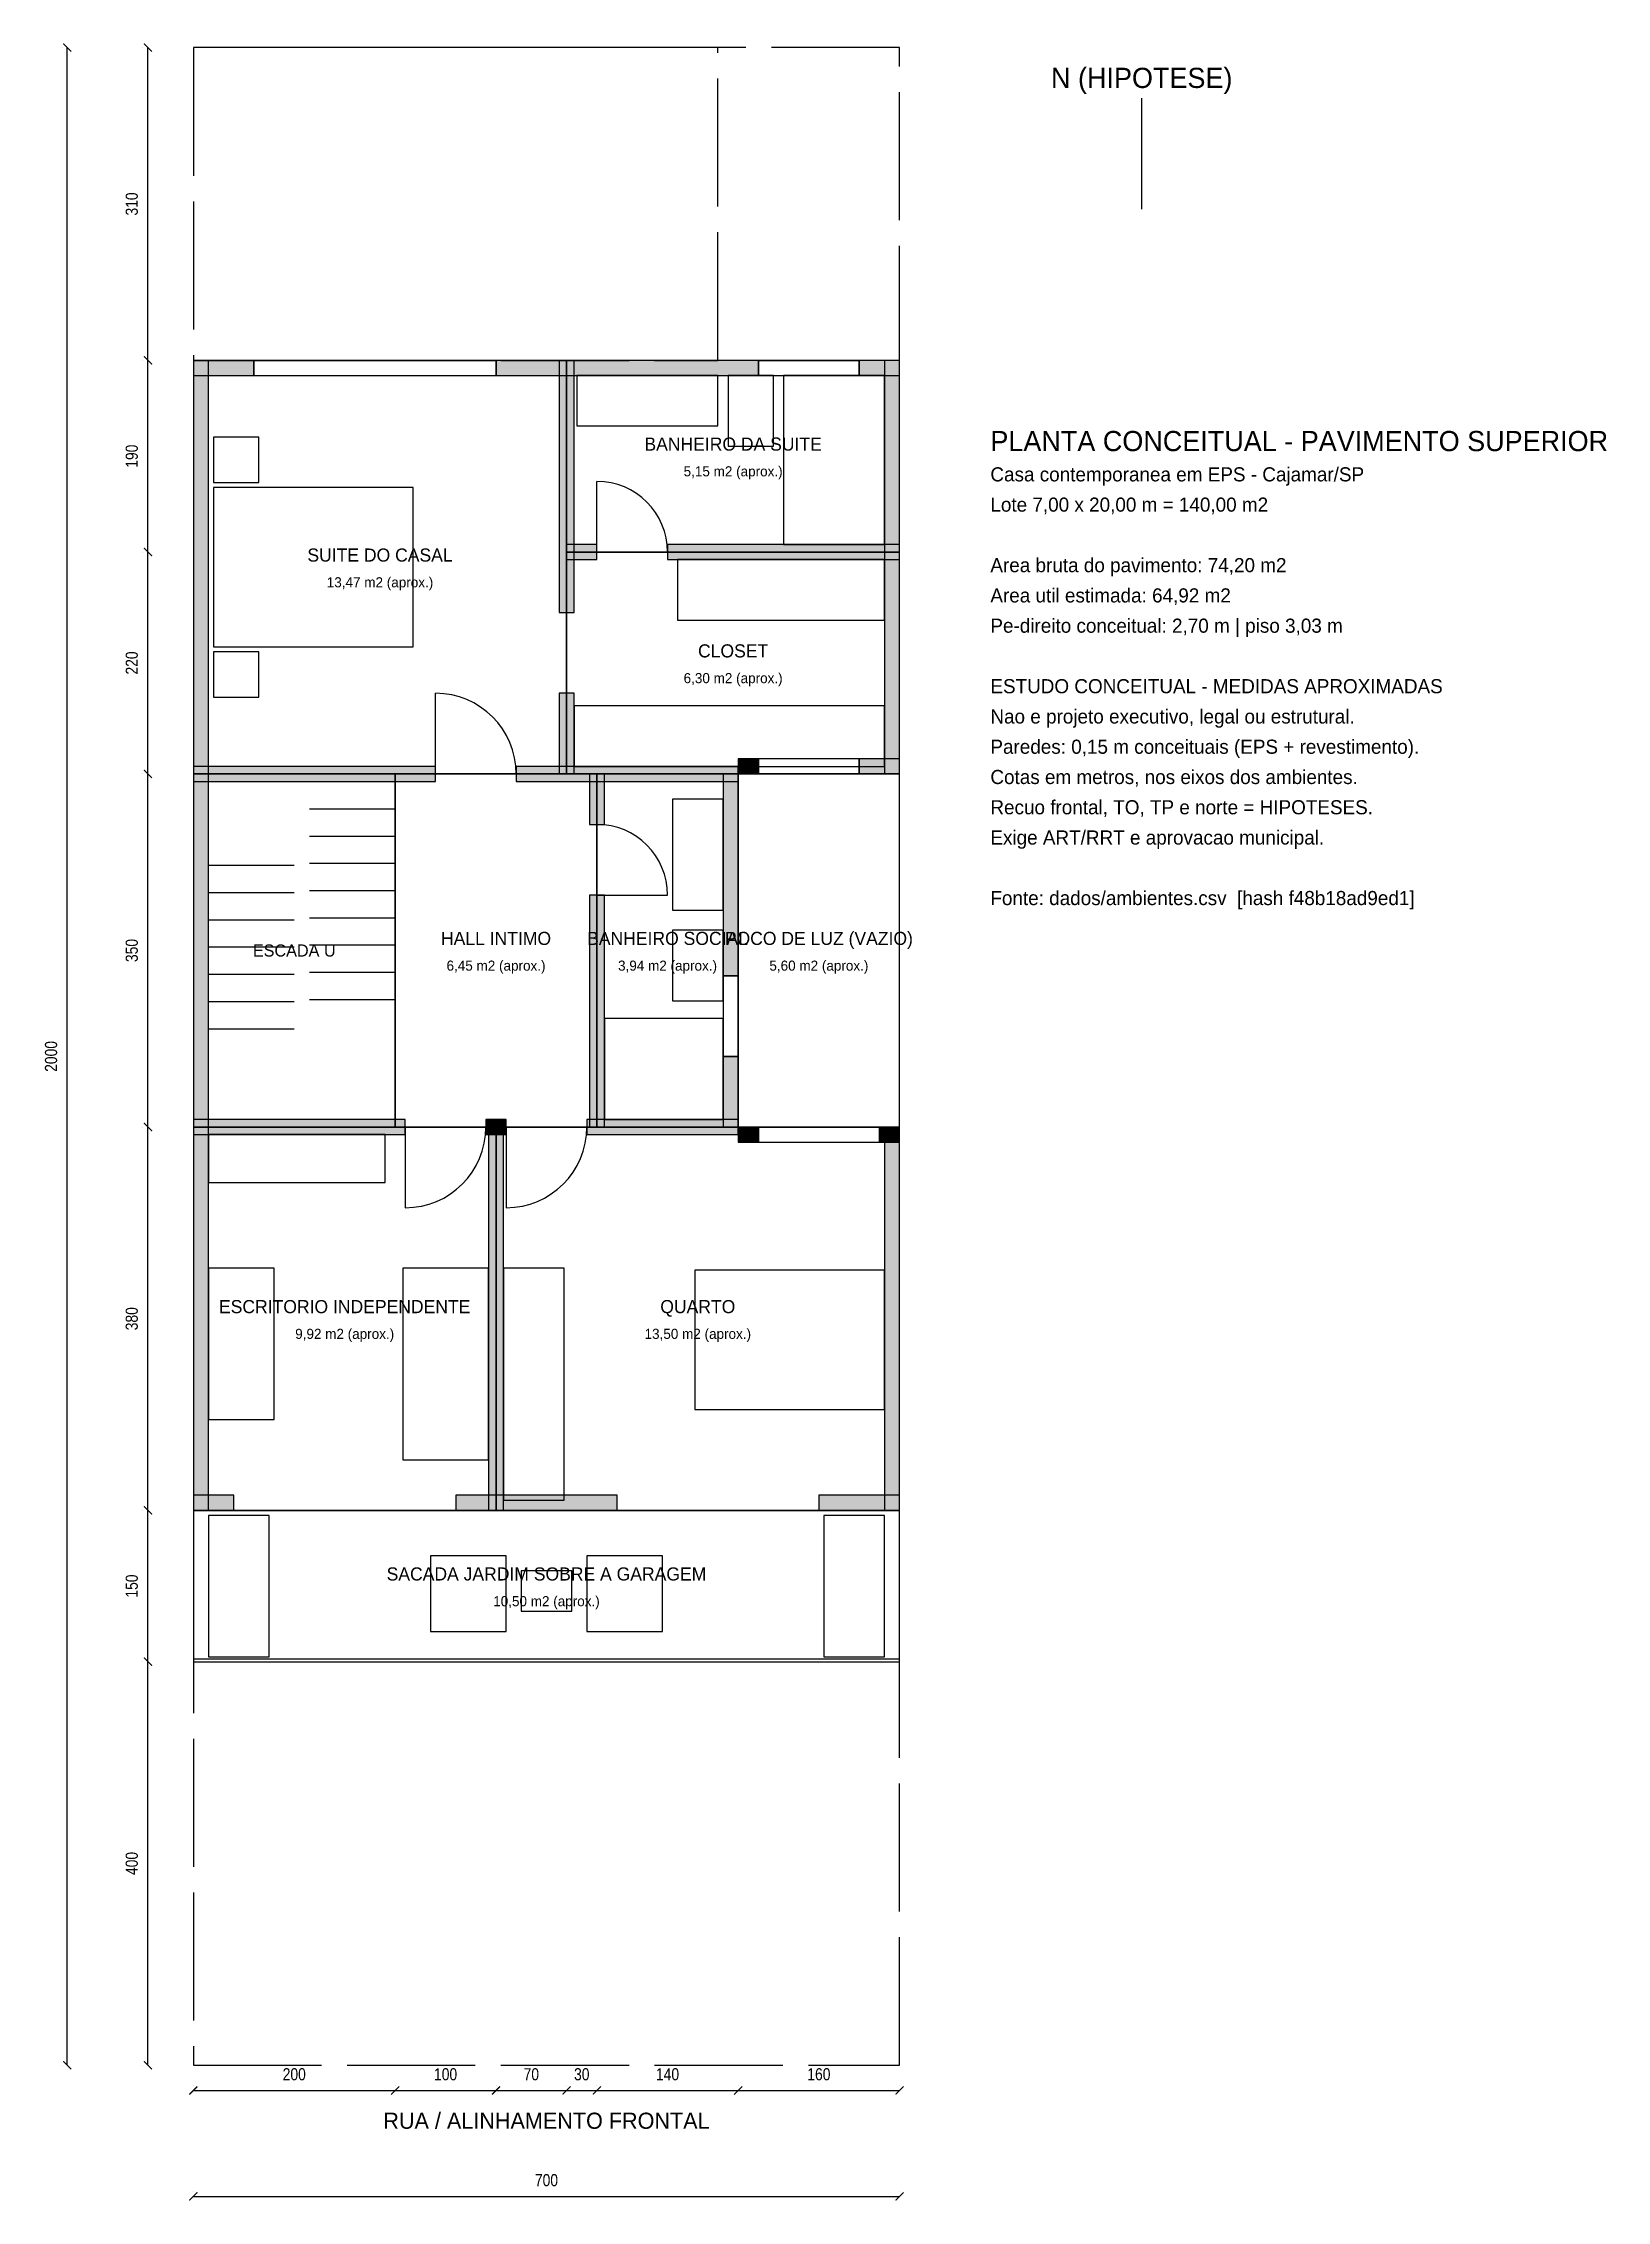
# Model space of a CAD drawing. Header units: metres. Extents: x -1.5 to 14, y -1.3 to 20.
import ezdxf
from ezdxf.enums import TextEntityAlignment as Align

# ---------------------------------------------------------------- set-up
doc = ezdxf.new("R2010")
doc.units = ezdxf.units.M
doc.linetypes.add('DASHED', pattern=[1.524, 1.27, -0.254])
for name, color, linetype in [('ABERTURAS', 4, 'Continuous'), ('AMBIENTES', 3, 'Continuous'), ('CARIMBO', 7, 'Continuous'), ('COTAS', 1, 'Continuous'), ('LOTE', 8, 'Continuous'), ('MOBILIARIO', 9, 'Continuous'), ('NORTE', 5, 'Continuous'), ('PAREDES', 7, 'Continuous'), ('PROJECOES', 6, 'Continuous'), ('TEXTOS', 2, 'Continuous')]:
    doc.layers.add(name, color=color, linetype=linetype)
doc.styles.add('OpenSansCondensed-Light', font='OpenSansCondensed-Light.ttf')
doc.dimstyles.new('CONCEITO', dxfattribs={"dimtxt": 0.12, "dimasz": 0.08, "dimexe": 0.05, "dimexo": 0.05, "dimgap": 0.1, "dimtad": 1, "dimlfac": 100, "dimzin": 12, "dimtxsty": 'OpenSansCondensed-Light', "dimblk": 'ARCHTICK', "dimcen": 2.5, "dimazin": 3, "dimtfac": 0.5, "dimtmove": 2, "dimatfit": 3})

# ---------------------------------------------------------------- blocks, each defined once
blk = doc.blocks.new('_ARCHTICK')
at = {"color": 0, "linetype": 'BYBLOCK', "const_width": 0.15}
blk.add_lwpolyline([(-0.5, -0.5), (0.5, 0.5)], dxfattribs=at)

msp = doc.modelspace()

# ---------------------------------------------------------------- hatches: boundary and pattern name
at = {"layer": 'PAREDES'}
for points in [[(0, 5.5), (0.15, 5.5), (0.15, 16.9), (0, 16.9)], [(0, 16.75), (0.6, 16.75), (0.6, 16.9), (0, 16.9)], [(3, 16.75), (5.6, 16.75), (5.6, 16.9), (3, 16.9)], [(3.625, 14.4), (3.775, 14.4), (3.775, 16.9), (3.625, 16.9)], [(6.6, 16.75), (7, 16.75), (7, 16.9), (6.6, 16.9)], [(6.85, 12.8), (7, 12.8), (7, 16.9), (6.85, 16.9)], [(3.7, 14.925), (4, 14.925), (4, 15.075), (3.7, 15.075)], [(4.7, 14.925), (7, 14.925), (7, 15.075), (4.7, 15.075)], [(3.625, 12.8), (3.775, 12.8), (3.775, 13.6), (3.625, 13.6)], [(0, 12.725), (2.4, 12.725), (2.4, 12.875), (0, 12.875)], [(3.2, 12.725), (5.4, 12.725), (5.4, 12.875), (3.2, 12.875)], [(5.4, 12.8), (5.6, 12.8), (5.6, 12.95), (5.4, 12.95)], [(6.6, 12.8), (7, 12.8), (7, 12.95), (6.6, 12.95)], [(3.925, 12.3), (4.075, 12.3), (4.075, 12.8), (3.925, 12.8)], [(5.25, 10.8), (5.4, 10.8), (5.4, 12.8), (5.25, 12.8)], [(3.925, 9.3), (4.075, 9.3), (4.075, 11.6), (3.925, 11.6)], [(5.25, 9.3), (5.4, 9.3), (5.4, 10), (5.25, 10)], [(0, 9.225), (2.1, 9.225), (2.1, 9.375), (0, 9.375)], [(2.9, 9.225), (3.1, 9.225), (3.1, 9.375), (2.9, 9.375)], [(2.925, 5.5), (3.075, 5.5), (3.075, 9.3), (2.925, 9.3)], [(3.9, 9.225), (5.4, 9.225), (5.4, 9.375), (3.9, 9.375)], [(5.4, 9.15), (5.6, 9.15), (5.6, 9.3), (5.4, 9.3)], [(6.8, 9.15), (7, 9.15), (7, 9.3), (6.8, 9.3)], [(6.85, 5.5), (7, 5.5), (7, 9.3), (6.85, 9.3)], [(0, 5.5), (0.4, 5.5), (0.4, 5.65), (0, 5.65)], [(2.6, 5.5), (4.2, 5.5), (4.2, 5.65), (2.6, 5.65)], [(6.2, 5.5), (7, 5.5), (7, 5.65), (6.2, 5.65)]]:
    msp.add_hatch(color=7, dxfattribs=at).paths.add_polyline_path(points)

# ---------------------------------------------------------------- linework, layer by layer
at = {"layer": 'ABERTURAS'}
for p, q in [((0.6, 16.9), (3, 16.9)), ((5.6, 16.9), (6.6, 16.9)), ((4, 15), (4, 15.7)), ((2.4, 12.8), (2.4, 13.6)), ((1.15, 12.725), (2, 12.725)), ((5.6, 12.8), (6.6, 12.8)), ((1.15, 12.455), (2, 12.455)), ((1.15, 12.185), (2, 12.185)), ((0.15, 11.895), (1, 11.895)), ((1.15, 11.915), (2, 11.915)), ((0.15, 11.625), (1, 11.625)), ((1.15, 11.645), (2, 11.645)), ((4, 11.6), (4.7, 11.6)), ((0.15, 11.355), (1, 11.355)), ((1.15, 11.375), (2, 11.375)), ((0.15, 11.085), (1, 11.085)), ((1.15, 11.105), (2, 11.105)), ((0.15, 10.815), (1, 10.815)), ((1.15, 10.835), (2, 10.835)), ((5.4, 10), (5.4, 10.8)), ((0.15, 10.545), (1, 10.545)), ((1.15, 10.565), (2, 10.565)), ((0.15, 10.275), (1, 10.275)), ((2.1, 9.3), (2.1, 8.5)), ((3.1, 9.3), (3.1, 8.5)), ((5.6, 9.3), (6.8, 9.3)), ((0.4, 5.5), (2.6, 5.5)), ((4.2, 5.5), (6.2, 5.5)), ((0, 4.03), (7, 4.03))]:
    msp.add_line(p, q, dxfattribs=at)
for centre, radius, start, end in [((4, 15), 0.7, 0, 90), ((2.4, 12.8), 0.8, 0, 90), ((4, 11.6), 0.7, 0, 90), ((2.1, 9.3), 0.8, 270, 360), ((3.1, 9.3), 0.8, 270, 360)]:
    msp.add_arc(centre, radius, start, end, dxfattribs=at)
at = {"layer": 'AMBIENTES'}
for points in [[(0, 12.8), (3.7, 12.8), (3.7, 16.9), (0, 16.9)], [(3.7, 15), (7, 15), (7, 16.9), (3.7, 16.9)], [(3.7, 12.8), (7, 12.8), (7, 15), (3.7, 15)], [(0, 9.3), (2, 9.3), (2, 12.8), (0, 12.8)], [(2, 9.3), (4, 9.3), (4, 12.8), (2, 12.8)], [(4, 9.3), (5.4, 9.3), (5.4, 12.8), (4, 12.8)], [(5.4, 9.3), (7, 9.3), (7, 12.8), (5.4, 12.8)], [(0, 5.5), (3, 5.5), (3, 9.3), (0, 9.3)], [(3, 5.5), (7, 5.5), (7, 9.3), (3, 9.3)], [(0, 4), (7, 4), (7, 5.5), (0, 5.5)]]:
    msp.add_lwpolyline(points, close=True, dxfattribs=at)
at = {"layer": 'LOTE', "linetype": 'DASHED'}
msp.add_lwpolyline([(0, 0), (7, 0), (7, 20), (0, 20)], close=True, dxfattribs=at)
at = {"layer": 'MOBILIARIO'}
for points in [[(3.8, 16.25), (5.2, 16.25), (5.2, 16.75), (3.8, 16.75)], [(5.3, 16.05), (5.75, 16.05), (5.75, 16.75), (5.3, 16.75)], [(5.85, 15.075), (6.85, 15.075), (6.85, 16.75), (5.85, 16.75)], [(0.2, 15.69), (0.65, 15.69), (0.65, 16.14), (0.2, 16.14)], [(0.2, 14.06), (2.18, 14.06), (2.18, 15.64), (0.2, 15.64)], [(4.8, 14.325), (6.85, 14.325), (6.85, 14.925), (4.8, 14.925)], [(0.2, 13.56), (0.65, 13.56), (0.65, 14.01), (0.2, 14.01)], [(3.775, 12.875), (6.85, 12.875), (6.85, 13.475), (3.775, 13.475)], [(4.75, 11.45), (5.25, 11.45), (5.25, 12.55), (4.75, 12.55)], [(4.75, 10.55), (5.25, 10.55), (5.25, 11.25), (4.75, 11.25)], [(4.075, 9.375), (5.25, 9.375), (5.25, 10.375), (4.075, 10.375)], [(0.15, 8.75), (1.9, 8.75), (1.9, 9.225), (0.15, 9.225)], [(0.15, 6.4), (0.8, 6.4), (0.8, 7.9), (0.15, 7.9)], [(2.075, 6), (2.925, 6), (2.925, 7.9), (2.075, 7.9)], [(3.075, 5.6), (3.675, 5.6), (3.675, 7.9), (3.075, 7.9)], [(4.97, 6.5), (6.85, 6.5), (6.85, 7.88), (4.97, 7.88)], [(0.15, 4.05), (0.75, 4.05), (0.75, 5.45), (0.15, 5.45)], [(6.25, 4.05), (6.85, 4.05), (6.85, 5.45), (6.25, 5.45)], [(2.35, 4.3), (3.1, 4.3), (3.1, 5.05), (2.35, 5.05)], [(3.9, 4.3), (4.65, 4.3), (4.65, 5.05), (3.9, 5.05)], [(3.25, 4.5), (3.75, 4.5), (3.75, 4.9), (3.25, 4.9)]]:
    msp.add_lwpolyline(points, close=True, dxfattribs=at)
at = {"layer": 'NORTE'}
msp.add_line((9.4, 18.4), (9.4, 19.5), dxfattribs=at)
at = {"layer": 'PAREDES'}
for points in [[(0, 5.5), (0.15, 5.5), (0.15, 16.9), (0, 16.9)], [(0, 16.75), (0.6, 16.75), (0.6, 16.9), (0, 16.9)], [(0.6, 16.75), (3, 16.75), (3, 16.9), (0.6, 16.9)], [(3, 16.75), (5.6, 16.75), (5.6, 16.9), (3, 16.9)], [(3.625, 14.4), (3.775, 14.4), (3.775, 16.9), (3.625, 16.9)], [(5.6, 16.75), (6.6, 16.75), (6.6, 16.9), (5.6, 16.9)], [(6.6, 16.75), (7, 16.75), (7, 16.9), (6.6, 16.9)], [(6.85, 12.8), (7, 12.8), (7, 16.9), (6.85, 16.9)], [(3.7, 14.925), (4, 14.925), (4, 15.075), (3.7, 15.075)], [(4.7, 14.925), (7, 14.925), (7, 15.075), (4.7, 15.075)], [(3.625, 12.8), (3.775, 12.8), (3.775, 13.6), (3.625, 13.6)], [(0, 12.725), (2.4, 12.725), (2.4, 12.875), (0, 12.875)], [(3.2, 12.725), (5.4, 12.725), (5.4, 12.875), (3.2, 12.875)], [(5.4, 12.8), (5.6, 12.8), (5.6, 12.95), (5.4, 12.95)], [(5.6, 12.8), (6.6, 12.8), (6.6, 12.95), (5.6, 12.95)], [(6.6, 12.8), (7, 12.8), (7, 12.95), (6.6, 12.95)], [(3.925, 12.3), (4.075, 12.3), (4.075, 12.8), (3.925, 12.8)], [(5.25, 10.8), (5.4, 10.8), (5.4, 12.8), (5.25, 12.8)], [(3.925, 9.3), (4.075, 9.3), (4.075, 11.6), (3.925, 11.6)], [(5.25, 10), (5.4, 10), (5.4, 10.8), (5.25, 10.8)], [(5.25, 9.3), (5.4, 9.3), (5.4, 10), (5.25, 10)], [(0, 9.225), (2.1, 9.225), (2.1, 9.375), (0, 9.375)], [(2.9, 9.225), (3.1, 9.225), (3.1, 9.375), (2.9, 9.375)], [(2.925, 5.5), (3.075, 5.5), (3.075, 9.3), (2.925, 9.3)], [(3.9, 9.225), (5.4, 9.225), (5.4, 9.375), (3.9, 9.375)], [(5.4, 9.15), (5.6, 9.15), (5.6, 9.3), (5.4, 9.3)], [(5.6, 9.15), (6.8, 9.15), (6.8, 9.3), (5.6, 9.3)], [(6.8, 9.15), (7, 9.15), (7, 9.3), (6.8, 9.3)], [(6.85, 5.5), (7, 5.5), (7, 9.3), (6.85, 9.3)], [(0, 5.5), (0.4, 5.5), (0.4, 5.65), (0, 5.65)], [(2.6, 5.5), (4.2, 5.5), (4.2, 5.65), (2.6, 5.65)], [(6.2, 5.5), (7, 5.5), (7, 5.65), (6.2, 5.65)]]:
    msp.add_lwpolyline(points, close=True, dxfattribs=at)
at = {"layer": 'PROJECOES', "linetype": 'DASHED'}
msp.add_lwpolyline([(0, 16.9), (5.2, 16.9), (5.2, 20), (0, 20)], close=True, dxfattribs=at)

# ---------------------------------------------------------------- texts
at = {"layer": 'CARIMBO'}
for s, height, p in [('PLANTA CONCEITUAL - PAVIMENTO SUPERIOR', 0.2, (7.9, 16)), ('Casa contemporanea em EPS - Cajamar/SP', 0.14, (7.9, 15.7)), ('Lote 7,00 x 20,00 m = 140,00 m2', 0.14, (7.9, 15.4)), ('Area bruta do pavimento: 74,20 m2', 0.14, (7.9, 14.8)), ('Area util estimada: 64,92 m2', 0.14, (7.9, 14.5)), ('Pe-direito conceitual: 2,70 m | piso 3,03 m', 0.14, (7.9, 14.2)), ('ESTUDO CONCEITUAL - MEDIDAS APROXIMADAS', 0.14, (7.9, 13.6)), ('Nao e projeto executivo, legal ou estrutural.', 0.14, (7.9, 13.3)), ('Paredes: 0,15 m conceituais (EPS + revestimento).', 0.14, (7.9, 13)), ('Cotas em metros, nos eixos dos ambientes.', 0.14, (7.9, 12.7)), ('Recuo frontal, TO, TP e norte = HIPOTESES.', 0.14, (7.9, 12.4)), ('Exige ART/RRT e aprovacao municipal.', 0.14, (7.9, 12.1)), ('Fonte: dados/ambientes.csv  [hash f48b18ad9ed1]', 0.14, (7.9, 11.5))]:
    msp.add_text(s, height=height, dxfattribs=at).set_placement(p)
at = {"layer": 'LOTE'}
msp.add_text('RUA / ALINHAMENTO FRONTAL', height=0.16, dxfattribs=at).set_placement((3.5, -0.55), align=Align.MIDDLE_CENTER)
at = {"layer": 'NORTE'}
msp.add_text('N (HIPOTESE)', height=0.2, dxfattribs=at).set_placement((9.4, 19.7), align=Align.MIDDLE_CENTER)
at = {"layer": 'TEXTOS'}
for s, height, p in [('BANHEIRO DA SUITE', 0.13, (5.35, 16.07)), ('5,15 m2 (aprox.)', 0.1, (5.35, 15.8)), ('SUITE DO CASAL', 0.13, (1.85, 14.97)), ('13,47 m2 (aprox.)', 0.1, (1.85, 14.7)), ('CLOSET', 0.13, (5.35, 14.02)), ('6,30 m2 (aprox.)', 0.1, (5.35, 13.75)), ('HALL INTIMO', 0.13, (3, 11.17)), ('BANHEIRO SOCIAL', 0.13, (4.7, 11.17)), ('POCO DE LUZ (VAZIO)', 0.13, (6.2, 11.17)), ('ESCADA U', 0.12, (1, 11.05)), ('6,45 m2 (aprox.)', 0.1, (3, 10.9)), ('3,94 m2 (aprox.)', 0.1, (4.7, 10.9)), ('5,60 m2 (aprox.)', 0.1, (6.2, 10.9)), ('ESCRITORIO INDEPENDENTE', 0.13, (1.5, 7.52)), ('QUARTO', 0.13, (5, 7.52)), ('9,92 m2 (aprox.)', 0.1, (1.5, 7.25)), ('13,50 m2 (aprox.)', 0.1, (5, 7.25)), ('SACADA JARDIM SOBRE A GARAGEM', 0.13, (3.5, 4.87)), ('10,50 m2 (aprox.)', 0.1, (3.5, 4.6))]:
    msp.add_text(s, height=height, dxfattribs=at).set_placement(p, align=Align.MIDDLE_CENTER)

# ---------------------------------------------------------------- dimensions: what is measured, and where the dimension line sits
at = {"layer": 'COTAS'}
for base, p1, p2 in [((-1.25, 0), (-1.25, 0), (-1.25, 20)), ((-0.45, 16.9), (-0.45, 16.9), (-0.45, 20)), ((-0.45, 15), (-0.45, 15), (-0.45, 16.9)), ((-0.45, 12.8), (-0.45, 12.8), (-0.45, 15)), ((-0.45, 9.3), (-0.45, 9.3), (-0.45, 12.8)), ((-0.45, 5.5), (-0.45, 5.5), (-0.45, 9.3)), ((-0.45, 4), (-0.45, 4), (-0.45, 5.5)), ((-0.45, 0), (-0.45, 0), (-0.45, 4))]:
    msp.add_linear_dim(base=base, p1=p1, p2=p2, angle=90, dimstyle='CONCEITO', dxfattribs=at).render()
for base, p1, p2 in [((0, -0.25), (0, -0.25), (2, -0.25)), ((2, -0.25), (2, -0.25), (3, -0.25)), ((3, -0.25), (3, -0.25), (3.7, -0.25)), ((3.7, -0.25), (3.7, -0.25), (4, -0.25)), ((4, -0.25), (4, -0.25), (5.4, -0.25)), ((5.4, -0.25), (5.4, -0.25), (7, -0.25)), ((0, -1.3), (0, -1.3), (7, -1.3))]:
    msp.add_linear_dim(base=base, p1=p1, p2=p2, dimstyle='CONCEITO', dxfattribs=at).render()

doc.saveas('drawing.dxf')
